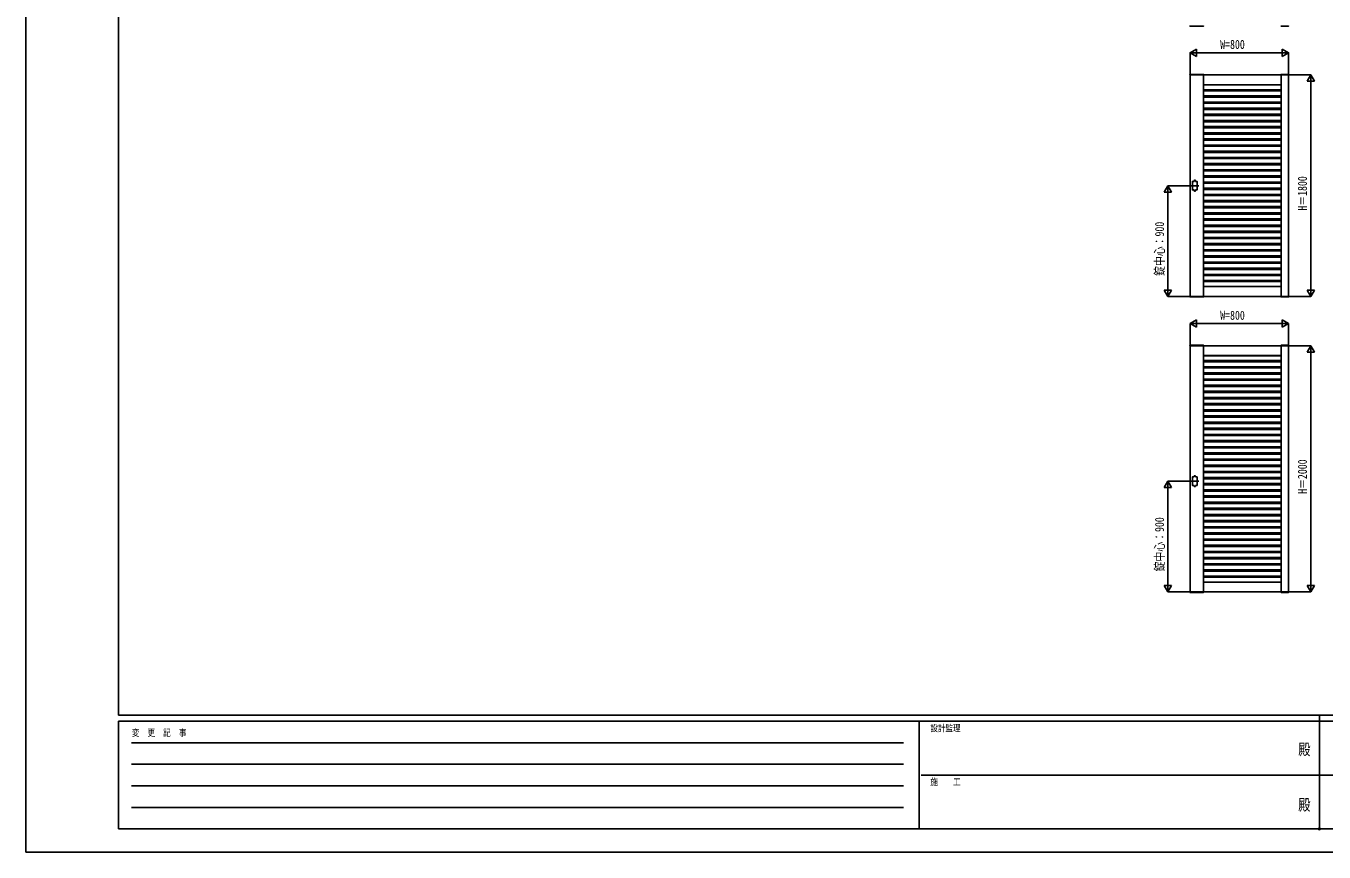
# Model space of a CAD drawing. Units: millimetres, scale not verified. Extents: x -10512 to 10512, y -7425 to 7425.
# Drawn here: x -10512 to 26, y -7425 to -715 of the extents above; entities that cross this region are included whole.
import ezdxf
from ezdxf.enums import TextEntityAlignment as Align

# ---------------------------------------------------------------- set-up
doc = ezdxf.new("R2010")
doc.units = ezdxf.units.MM
doc.header["$LTSCALE"] = 30
doc.header["$PDMODE"] = 32
doc.header["$PDSIZE"] = 15
for name, color, linetype in [('0-3_YKK_A1', 4, 'Continuous'), ('0-4_YKK_D', 6, 'Continuous'), ('0-5_YKK_ZWAK', 7, 'Continuous')]:
    doc.layers.add(name, color=color, linetype=linetype)
doc.styles.add('ＭＳ ゴシック', font='')
doc.styles.get('ＭＳ ゴシック').set_extended_font_data('MS Gothic')

msp = doc.modelspace()

# ---------------------------------------------------------------- linework, layer by layer
at = {"layer": '0-3_YKK_A1'}
for p, q in [((-1061.82, -716), (-953.08, -716)), ((-263.08, -716), (-321.82, -716)), ((-1062.82, -1109.95), (-1062.95, -1112.5)), ((-1062.95, -1112.5), (-951.95, -1112.5)), ((-1062.45, -1112.5), (-1062.45, -2912.5)), ((-262.45, -1112.5), (-1062.45, -1112.5)), ((-1061.82, -1109), (-953.08, -1109)), ((-952.45, -1112.5), (-952.45, -2912.5)), ((-952.08, -1109.95), (-951.95, -1112.5)), ((-322.82, -1109.95), (-322.95, -1112.5)), ((-261.95, -1112.5), (-322.95, -1112.5)), ((-322.45, -1112.5), (-322.45, -2912.5)), ((-263.08, -1109), (-321.82, -1109)), ((-262.45, -1112.5), (-262.45, -2912.5)), ((-262.08, -1109.95), (-261.95, -1112.5)), ((-322.45, -1192.5), (-952.45, -1192.5)), ((-952.45, -1193.6), (-322.45, -1193.6)), ((-952.45, -1233.6), (-322.45, -1233.6)), ((-952.45, -1242.8), (-322.45, -1242.8)), ((-952.45, -1282.8), (-322.45, -1282.8)), ((-952.45, -1292.8), (-322.45, -1292.8)), ((-952.45, -1332.8), (-322.45, -1332.8)), ((-952.45, -1342.8), (-322.45, -1342.8)), ((-952.45, -1382.8), (-322.45, -1382.8)), ((-952.45, -1392.8), (-322.45, -1392.8)), ((-952.45, -1432.8), (-322.45, -1432.8)), ((-952.45, -1442.8), (-322.45, -1442.8)), ((-952.45, -1482.8), (-322.45, -1482.8)), ((-952.45, -1492.8), (-322.45, -1492.8)), ((-952.45, -1532.8), (-322.45, -1532.8)), ((-952.45, -1542.8), (-322.45, -1542.8)), ((-952.45, -1582.8), (-322.45, -1582.8)), ((-952.45, -1592.8), (-322.45, -1592.8)), ((-952.45, -1632.8), (-322.45, -1632.8)), ((-952.45, -1642.8), (-322.45, -1642.8)), ((-952.45, -1682.8), (-322.45, -1682.8)), ((-952.45, -1692.8), (-322.45, -1692.8)), ((-952.45, -1732.8), (-322.45, -1732.8)), ((-952.45, -1742.8), (-322.45, -1742.8)), ((-952.45, -1782.8), (-322.45, -1782.8)), ((-952.45, -1792.8), (-322.45, -1792.8)), ((-952.45, -1832.8), (-322.45, -1832.8)), ((-952.45, -1842.8), (-322.45, -1842.8)), ((-952.45, -1882.8), (-322.45, -1882.8)), ((-952.45, -1892.8), (-322.45, -1892.8)), ((-1028.45, -1977.5), (-1028.45, -1972.5)), ((-1018.45, -1977.5), (-1018.45, -1972.5)), ((-952.45, -1932.8), (-322.45, -1932.8)), ((-952.45, -1942.8), (-322.45, -1942.8)), ((-952.45, -1982.8), (-322.45, -1982.8)), ((-952.45, -1992.8), (-322.45, -1992.8)), ((-991.95, -2012.5), (-1054.95, -2012.5)), ((-1028.45, -2047.5), (-1028.45, -2052.5)), ((-1018.45, -2047.5), (-1018.45, -2052.5)), ((-952.45, -2032.8), (-322.45, -2032.8)), ((-952.45, -2042.8), (-322.45, -2042.8)), ((-952.45, -2082.8), (-322.45, -2082.8)), ((-952.45, -2092.8), (-322.45, -2092.8)), ((-952.45, -2132.8), (-322.45, -2132.8)), ((-952.45, -2142.8), (-322.45, -2142.8)), ((-952.45, -2182.8), (-322.45, -2182.8)), ((-952.45, -2192.8), (-322.45, -2192.8)), ((-952.45, -2232.8), (-322.45, -2232.8)), ((-952.45, -2242.8), (-322.45, -2242.8)), ((-952.45, -2282.8), (-322.45, -2282.8)), ((-952.45, -2292.8), (-322.45, -2292.8)), ((-952.45, -2332.8), (-322.45, -2332.8)), ((-952.45, -2342.8), (-322.45, -2342.8)), ((-952.45, -2382.8), (-322.45, -2382.8)), ((-952.45, -2392.8), (-322.45, -2392.8)), ((-952.45, -2432.8), (-322.45, -2432.8)), ((-952.45, -2442.8), (-322.45, -2442.8)), ((-952.45, -2482.8), (-322.45, -2482.8)), ((-952.45, -2492.8), (-322.45, -2492.8)), ((-952.45, -2532.8), (-322.45, -2532.8)), ((-952.45, -2542.8), (-322.45, -2542.8)), ((-952.45, -2582.8), (-322.45, -2582.8)), ((-952.45, -2592.8), (-322.45, -2592.8)), ((-952.45, -2632.8), (-322.45, -2632.8)), ((-322.45, -2642.8), (-952.45, -2642.8)), ((-322.45, -2682.8), (-952.45, -2682.8)), ((-322.45, -2692.8), (-952.45, -2692.8)), ((-322.45, -2732.8), (-952.45, -2732.8)), ((-322.45, -2742.8), (-952.45, -2742.8)), ((-322.45, -2782.8), (-952.45, -2782.8)), ((-322.45, -2792), (-952.45, -2792)), ((-952.45, -2832), (-322.45, -2832)), ((-322.45, -2832.5), (-952.45, -2832.5)), ((-1062.95, -2912.5), (-951.95, -2912.5)), ((-1062.82, -2915.05), (-1062.95, -2912.5)), ((-262.45, -2912.5), (-1062.45, -2912.5)), ((-1061.82, -2916), (-953.08, -2916)), ((-952.08, -2915.05), (-951.95, -2912.5)), ((-261.95, -2912.5), (-322.95, -2912.5)), ((-322.82, -2915.05), (-322.95, -2912.5)), ((-263.08, -2916), (-321.82, -2916)), ((-262.08, -2915.05), (-261.95, -2912.5)), ((-1062.82, -3309.95), (-1062.95, -3312.5)), ((-1062.95, -3312.5), (-951.95, -3312.5)), ((-1062.45, -3312.5), (-1062.45, -5312.5)), ((-262.45, -3312.5), (-1062.45, -3312.5)), ((-1061.82, -3309), (-953.08, -3309)), ((-952.45, -3312.5), (-952.45, -5312.5)), ((-952.08, -3309.95), (-951.95, -3312.5)), ((-322.82, -3309.95), (-322.95, -3312.5)), ((-261.95, -3312.5), (-322.95, -3312.5)), ((-322.45, -3312.5), (-322.45, -5312.5)), ((-263.08, -3309), (-321.82, -3309)), ((-262.45, -3312.5), (-262.45, -5312.5)), ((-262.08, -3309.95), (-261.95, -3312.5)), ((-322.45, -3392.5), (-952.45, -3392.5)), ((-952.45, -3393.6), (-322.45, -3393.6)), ((-952.45, -3433.6), (-322.45, -3433.6)), ((-952.45, -3442.8), (-322.45, -3442.8)), ((-952.45, -3482.8), (-322.45, -3482.8)), ((-952.45, -3492.8), (-322.45, -3492.8)), ((-952.45, -3532.8), (-322.45, -3532.8)), ((-952.45, -3542.8), (-322.45, -3542.8)), ((-952.45, -3582.8), (-322.45, -3582.8)), ((-952.45, -3592.8), (-322.45, -3592.8)), ((-952.45, -3632.8), (-322.45, -3632.8)), ((-952.45, -3642.8), (-322.45, -3642.8)), ((-952.45, -3682.8), (-322.45, -3682.8)), ((-952.45, -3692.8), (-322.45, -3692.8)), ((-952.45, -3732.8), (-322.45, -3732.8)), ((-952.45, -3742.8), (-322.45, -3742.8)), ((-952.45, -3782.8), (-322.45, -3782.8)), ((-952.45, -3792.8), (-322.45, -3792.8)), ((-952.45, -3832.8), (-322.45, -3832.8)), ((-952.45, -3842.8), (-322.45, -3842.8)), ((-952.45, -3882.8), (-322.45, -3882.8)), ((-952.45, -3892.8), (-322.45, -3892.8)), ((-952.45, -3932.8), (-322.45, -3932.8)), ((-952.45, -3942.8), (-322.45, -3942.8)), ((-952.45, -3982.8), (-322.45, -3982.8)), ((-952.45, -3992.8), (-322.45, -3992.8)), ((-952.45, -4032.8), (-322.45, -4032.8)), ((-952.45, -4042.8), (-322.45, -4042.8)), ((-952.45, -4082.8), (-322.45, -4082.8)), ((-952.45, -4092.8), (-322.45, -4092.8)), ((-952.45, -4132.8), (-322.45, -4132.8)), ((-952.45, -4142.8), (-322.45, -4142.8)), ((-952.45, -4182.8), (-322.45, -4182.8)), ((-952.45, -4192.8), (-322.45, -4192.8)), ((-952.45, -4232.8), (-322.45, -4232.8)), ((-952.45, -4242.8), (-322.45, -4242.8)), ((-952.45, -4282.8), (-322.45, -4282.8)), ((-952.45, -4292.8), (-322.45, -4292.8)), ((-991.95, -4412.5), (-1054.95, -4412.5)), ((-1028.45, -4377.5), (-1028.45, -4372.5)), ((-1018.45, -4377.5), (-1018.45, -4372.5)), ((-952.45, -4332.8), (-322.45, -4332.8)), ((-952.45, -4342.8), (-322.45, -4342.8)), ((-952.45, -4382.8), (-322.45, -4382.8)), ((-952.45, -4392.8), (-322.45, -4392.8)), ((-1028.45, -4447.5), (-1028.45, -4452.5)), ((-1018.45, -4447.5), (-1018.45, -4452.5)), ((-952.45, -4432.8), (-322.45, -4432.8)), ((-952.45, -4442.8), (-322.45, -4442.8)), ((-952.45, -4482.8), (-322.45, -4482.8)), ((-952.45, -4492.8), (-322.45, -4492.8)), ((-952.45, -4532.8), (-322.45, -4532.8)), ((-952.45, -4542.8), (-322.45, -4542.8)), ((-952.45, -4582.8), (-322.45, -4582.8)), ((-952.45, -4592.8), (-322.45, -4592.8)), ((-952.45, -4632.8), (-322.45, -4632.8)), ((-952.45, -4642.8), (-322.45, -4642.8)), ((-952.45, -4682.8), (-322.45, -4682.8)), ((-952.45, -4692.8), (-322.45, -4692.8)), ((-952.45, -4732.8), (-322.45, -4732.8)), ((-952.45, -4742.8), (-322.45, -4742.8)), ((-952.45, -4782.8), (-322.45, -4782.8)), ((-952.45, -4792.8), (-322.45, -4792.8)), ((-952.45, -4832.8), (-322.45, -4832.8)), ((-952.45, -4842.8), (-322.45, -4842.8)), ((-952.45, -4882.8), (-322.45, -4882.8)), ((-952.45, -4892.8), (-322.45, -4892.8)), ((-952.45, -4932.8), (-322.45, -4932.8)), ((-952.45, -4942.8), (-322.45, -4942.8)), ((-952.45, -4982.8), (-322.45, -4982.8)), ((-952.45, -4992.8), (-322.45, -4992.8)), ((-952.45, -5032.8), (-322.45, -5032.8)), ((-322.45, -5042.8), (-952.45, -5042.8)), ((-322.45, -5082.8), (-952.45, -5082.8)), ((-322.45, -5092.8), (-952.45, -5092.8)), ((-322.45, -5132.8), (-952.45, -5132.8)), ((-322.45, -5142.8), (-952.45, -5142.8)), ((-322.45, -5182.8), (-952.45, -5182.8)), ((-322.45, -5192), (-952.45, -5192)), ((-952.45, -5232), (-322.45, -5232)), ((-322.45, -5232.5), (-952.45, -5232.5)), ((-1062.95, -5312.5), (-951.95, -5312.5)), ((-1062.82, -5315.05), (-1062.95, -5312.5)), ((-262.45, -5312.5), (-1062.45, -5312.5)), ((-1061.82, -5316), (-953.08, -5316)), ((-952.08, -5315.05), (-951.95, -5312.5)), ((-261.95, -5312.5), (-322.95, -5312.5)), ((-322.82, -5315.05), (-322.95, -5312.5)), ((-263.08, -5316), (-321.82, -5316)), ((-262.08, -5315.05), (-261.95, -5312.5))]:
    msp.add_line(p, q, dxfattribs=at)
for points in [[(-1028.45, -1977.5), (-1042.45, -1977.5), (-1042.45, -2047.5), (-1028.45, -2047.5)], [(-1018.45, -2047.5), (-1004.45, -2047.5), (-1004.45, -1977.5), (-1018.45, -1977.5)], [(-1028.45, -4377.5), (-1042.45, -4377.5), (-1042.45, -4447.5), (-1028.45, -4447.5)], [(-1018.45, -4447.5), (-1004.45, -4447.5), (-1004.45, -4377.5), (-1018.45, -4377.5)]]:
    msp.add_lwpolyline(points, dxfattribs=at)
for centre, radius, start, end in [((-1061.82, -715), 1, 183, 270), ((-953.08, -715), 1, 270, 357), ((-321.82, -715), 1, 183, 270), ((-263.08, -715), 1, 270, 357), ((-1061.82, -1110), 1, 90, 177), ((-953.08, -1110), 1, 3, 90), ((-321.82, -1110), 1, 90, 177), ((-263.08, -1110), 1, 3, 90), ((-1023.45, -1972.5), 5, 0, 180), ((-1023.45, -2052.5), 5, 180, 0), ((-1061.82, -2915), 1, 183, 270), ((-953.08, -2915), 1, 270, 357), ((-321.82, -2915), 1, 183, 270), ((-263.08, -2915), 1, 270, 357), ((-1061.82, -3310), 1, 90, 177), ((-953.08, -3310), 1, 3, 90), ((-321.82, -3310), 1, 90, 177), ((-263.08, -3310), 1, 3, 90), ((-1023.45, -4372.5), 5, 0, 180), ((-1023.45, -4452.5), 5, 180, 0), ((-1061.82, -5315), 1, 183, 270), ((-953.08, -5315), 1, 270, 357), ((-321.82, -5315), 1, 183, 270), ((-263.08, -5315), 1, 270, 357)]:
    msp.add_arc(centre, radius, start, end, dxfattribs=at)
at = {"layer": '0-4_YKK_D'}
for p, q in [((-1062.45, -932.5), (-1010.49, -902.5)), ((-1062.45, -1110.5), (-1062.45, -931.5)), ((-1062.45, -932.5), (-1010.49, -962.5)), ((-1062.45, -932.5), (-958.53, -932.5)), ((-1010.49, -962.5), (-1010.49, -902.5)), ((-1002.45, -932.5), (-322.45, -932.5)), ((-262.45, -932.5), (-366.37, -932.5)), ((-262.45, -932.5), (-314.41, -902.5)), ((-314.41, -902.5), (-314.41, -962.5)), ((-262.45, -932.5), (-314.41, -962.5)), ((-262.45, -1110.5), (-262.45, -931.5)), ((-260.45, -1112.5), (-81.45, -1112.5)), ((-82.45, -1112.5), (-112.45, -1164.46)), ((-82.45, -1112.5), (-52.45, -1164.46)), ((-82.45, -1112.5), (-82.45, -1216.42)), ((-112.45, -1164.46), (-52.45, -1164.46)), ((-82.45, -1172.5), (-82.45, -2852.5)), ((-1242.45, -2012.5), (-1272.45, -2064.46)), ((-1272.45, -2064.46), (-1212.45, -2064.46)), ((-1056.95, -2012.5), (-1243.45, -2012.5)), ((-1242.45, -2012.5), (-1212.45, -2064.46)), ((-1242.45, -2012.5), (-1242.45, -2116.42)), ((-1242.45, -2072.5), (-1242.45, -2852.5)), ((-1242.45, -2912.5), (-1242.45, -2808.58)), ((-82.45, -2912.5), (-82.45, -2808.58)), ((-1242.45, -2912.5), (-1272.45, -2860.54)), ((-1212.45, -2860.54), (-1272.45, -2860.54)), ((-1064.45, -2912.5), (-1243.45, -2912.5)), ((-1242.45, -2912.5), (-1212.45, -2860.54)), ((-260.45, -2912.5), (-81.45, -2912.5)), ((-82.45, -2912.5), (-112.45, -2860.54)), ((-52.45, -2860.54), (-112.45, -2860.54)), ((-82.45, -2912.5), (-52.45, -2860.54)), ((-1062.45, -3132.5), (-1010.49, -3102.5)), ((-1062.45, -3310.5), (-1062.45, -3131.5)), ((-1062.45, -3132.5), (-1010.49, -3162.5)), ((-1062.45, -3132.5), (-958.53, -3132.5)), ((-1010.49, -3162.5), (-1010.49, -3102.5)), ((-1002.45, -3132.5), (-322.45, -3132.5)), ((-262.45, -3132.5), (-366.37, -3132.5)), ((-262.45, -3132.5), (-314.41, -3102.5)), ((-314.41, -3102.5), (-314.41, -3162.5)), ((-262.45, -3132.5), (-314.41, -3162.5)), ((-262.45, -3310.5), (-262.45, -3131.5)), ((-260.45, -3312.5), (-81.45, -3312.5)), ((-82.45, -3312.5), (-112.45, -3364.46)), ((-112.45, -3364.46), (-52.45, -3364.46)), ((-82.45, -3312.5), (-52.45, -3364.46)), ((-82.45, -3312.5), (-82.45, -3416.42)), ((-82.45, -3372.5), (-82.45, -5252.5)), ((-1242.45, -4412.5), (-1272.45, -4464.46)), ((-1056.95, -4412.5), (-1243.45, -4412.5)), ((-1242.45, -4412.5), (-1212.45, -4464.46)), ((-1242.45, -4412.5), (-1242.45, -4516.42)), ((-1272.45, -4464.46), (-1212.45, -4464.46)), ((-1242.45, -4472.5), (-1242.45, -5252.5)), ((-1242.45, -5312.5), (-1272.45, -5260.54)), ((-1212.45, -5260.54), (-1272.45, -5260.54)), ((-1242.45, -5312.5), (-1242.45, -5208.58)), ((-1242.45, -5312.5), (-1212.45, -5260.54)), ((-82.45, -5312.5), (-112.45, -5260.54)), ((-52.45, -5260.54), (-112.45, -5260.54)), ((-82.45, -5312.5), (-82.45, -5208.58)), ((-82.45, -5312.5), (-52.45, -5260.54)), ((-1064.45, -5312.5), (-1243.45, -5312.5)), ((-260.45, -5312.5), (-81.45, -5312.5))]:
    msp.add_line(p, q, dxfattribs=at)
at = {"layer": '0-5_YKK_ZWAK'}
for p, q in [((-9762.45, -6312.5), (-9762.45, 6937.5)), ((9737.55, -6312.5), (-9762.45, -6312.5)), ((-12.45, -6312.5), (-12.45, -7237.5)), ((-3262.45, -6362.5), (-9762.45, -6362.5)), ((-9762.45, -7237.5), (-9762.45, -6362.5)), ((-3262.45, -6362.5), (-3262.45, -7237.5)), ((-12.45, -6362.5), (-3262.45, -6362.5)), ((3237.55, -6362.5), (-12.45, -6362.5)), ((-9656.2, -6537.5), (-3387.45, -6537.5)), ((-9656.2, -6712.5), (-3387.45, -6712.5)), ((-3243.7, -6800), (-12.45, -6800)), ((-12.45, -6800), (3237.55, -6800)), ((-9656.2, -6887.5), (-3387.45, -6887.5)), ((-9656.2, -7062.5), (-3387.45, -7062.5)), ((-9762.45, -7237.5), (-3262.45, -7237.5)), ((-3262.45, -7237.5), (-12.45, -7237.5)), ((-12.45, -7237.5), (3237.55, -7237.5))]:
    msp.add_line(p, q, dxfattribs=at)
msp.add_lwpolyline([(-10512.5, -7425), (10512.5, -7425), (10512.5, 7425), (-10512.5, 7425)], close=True, dxfattribs=at)
msp.add_point((-12.45, -7237.5), dxfattribs=at)

# ---------------------------------------------------------------- texts
at = {"layer": '0-4_YKK_D', "style": 'ＭＳ ゴシック', "width": 0.8}
for p in [(-817.12, -923.5), (-817.12, -3123.5)]:
    msp.add_text('W=800', height=73.31, dxfattribs=at).set_placement(p, align=Align.BOTTOM_LEFT)
for s, p in [('H＝1800', (-91.45, -2215.17)), ('錠中心：900', (-1251.45, -2745.17)), ('H＝2000', (-91.45, -4515.17)), ('錠中心：900', (-1251.45, -5145.17))]:
    msp.add_text(s, height=73.31, rotation=90, dxfattribs=at).set_placement(p, align=Align.BOTTOM_LEFT)
at = {"layer": '0-5_YKK_ZWAK', "style": 'ＭＳ ゴシック', "width": 0.8}
for s, height, p in [('変  更  記  事', 54.99, (-9653.28, -6500)), ('設計監理', 54.99, (-3170.78, -6462.5)), ('殿', 91.64, (-184.17, -6664.58)), ('施\u3000\u3000工', 54.99, (-3170.78, -6900)), ('殿', 91.64, (-184.17, -7114.58))]:
    msp.add_text(s, height=height, dxfattribs=at).set_placement(p, align=Align.BOTTOM_LEFT)

doc.saveas('drawing.dxf')
